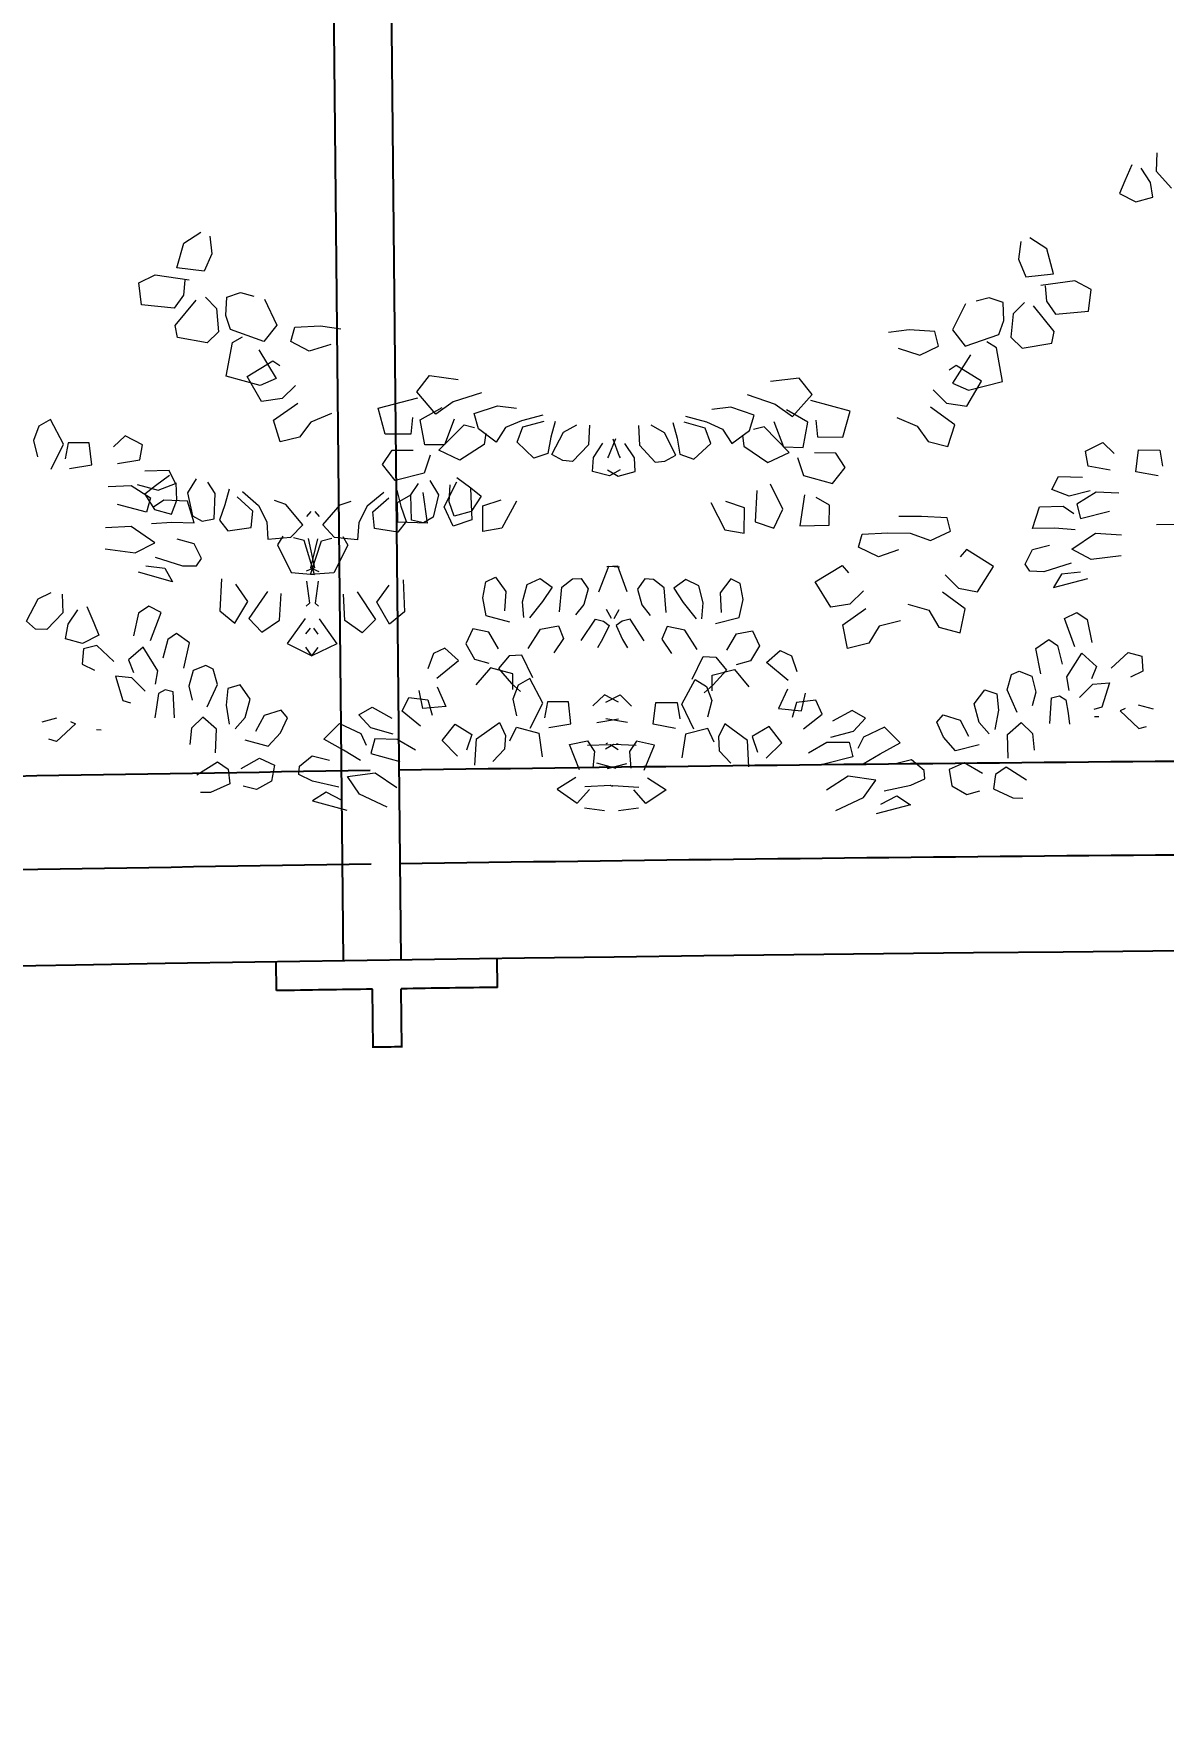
# Model space of a CAD drawing. Header units: metres. Extents: x 10 to 239, y 2 to 253.
# Drawn here: x 57.221 to 58.397, y 172.927 to 174.668 of the extents above; entities that cross this region are included whole.
import ezdxf

# ---------------------------------------------------------------- set-up
doc = ezdxf.new("R2010")
doc.units = ezdxf.units.M
doc.header["$MEASUREMENT"] = 0
doc.layers.get('Defpoints').update_dxf_attribs({"color": 9})
for name, color, linetype in [('-cotas', 252, 'Continuous'), ('1', 7, 'Continuous'), ('1estruct arco', 7, 'Continuous')]:
    doc.layers.add(name, color=color, linetype=linetype)
doc.layers.add('bloques veg', color=7, linetype='Continuous', lineweight=0, true_color=0xbbd5a5)
doc.styles.get("Standard").update_dxf_attribs({"font": 'arial.ttf'})
doc.dimstyles.get("Standard").update_dxf_attribs({"dimtxt": 0.18, "dimasz": 0.18, "dimexe": 0.18, "dimexo": 0.0625, "dimgap": 0.09, "dimtad": 0, "dimtih": 1, "dimtoh": 1, "dimdec": 4, "dimzin": 0, "dimdsep": 46, "dimtxsty": 'Standard', "dimcen": 0.09, "dimadec": 0, "dimazin": 0, "dimtfac": 1, "dimtdec": 4, "dimtofl": 0, "dimtmove": 0, "dimatfit": 3, "dimfxl": 1, "dimtolj": 1, "dimtzin": 0, "dimarcsym": 0})

# ---------------------------------------------------------------- blocks, each defined once
blk = doc.blocks.new('A$C0C3707A3')
at = {"layer": 'bloques veg'}
for p, q in [((1.9159, 0.5677), (1.9101, 0.5546)), ((1.9364, 0.5779), (1.9359, 0.5626)), ((1.9101, 0.5546), (1.9059, 0.5441)), ((1.9314, 0.5533), (1.9236, 0.5651)), ((1.9335, 0.5411), (1.9314, 0.5533)), ((1.9359, 0.5626), (1.9489, 0.5487)), ((1.9059, 0.5441), (1.9194, 0.5373)), ((1.9194, 0.5373), (1.9335, 0.5411)), ((1.128, 0.4773), (1.1335, 0.4979)), ((1.1335, 0.4979), (1.1476, 0.5069)), ((1.1549, 0.5038), (1.1568, 0.4893)), ((1.8248, 0.5038), (1.8229, 0.4893)), ((1.8462, 0.4979), (1.8322, 0.5069)), ((1.8517, 0.4773), (1.8462, 0.4979)), ((1.1568, 0.4893), (1.1506, 0.4747)), ((1.8229, 0.4893), (1.8291, 0.4747)), ((1.0967, 0.4647), (1.1102, 0.4716)), ((1.1102, 0.4716), (1.1382, 0.4675)), ((1.1506, 0.4747), (1.128, 0.4773)), ((1.8291, 0.4747), (1.8517, 0.4773)), ((1.8695, 0.4716), (1.8415, 0.4675)), ((1.883, 0.4647), (1.8695, 0.4716)), ((1.0989, 0.4467), (1.0967, 0.4647)), ((1.1347, 0.4673), (1.1336, 0.4548)), ((1.1693, 0.4534), (1.1808, 0.4573)), ((1.1808, 0.4573), (1.1917, 0.4544)), ((1.7989, 0.4573), (1.7881, 0.4544)), ((1.8104, 0.4534), (1.7989, 0.4573)), ((1.8451, 0.4673), (1.8461, 0.4548)), ((1.8809, 0.4467), (1.883, 0.4647)), ((1.1261, 0.444), (1.0989, 0.4467)), ((1.1336, 0.4548), (1.1261, 0.444)), ((1.1269, 0.4298), (1.1442, 0.4508)), ((1.1519, 0.4534), (1.161, 0.444)), ((1.161, 0.444), (1.1628, 0.4249)), ((1.1688, 0.4384), (1.1693, 0.4534)), ((1.2004, 0.4521), (1.2109, 0.4306)), ((1.7794, 0.4521), (1.7688, 0.4306)), ((1.811, 0.4384), (1.8104, 0.4534)), ((1.8188, 0.444), (1.8169, 0.4249)), ((1.8279, 0.4534), (1.8188, 0.444)), ((1.8528, 0.4298), (1.8355, 0.4508)), ((1.8461, 0.4548), (1.8537, 0.444)), ((1.8537, 0.444), (1.8809, 0.4467)), ((1.1289, 0.42), (1.1269, 0.4298)), ((1.1727, 0.4269), (1.1688, 0.4384)), ((1.2109, 0.4306), (1.2003, 0.4172)), ((1.2224, 0.4171), (1.2256, 0.429)), ((1.2256, 0.429), (1.2469, 0.4303)), ((1.2469, 0.4303), (1.2637, 0.4281)), ((1.7329, 0.4303), (1.716, 0.4281)), ((1.7541, 0.429), (1.7329, 0.4303)), ((1.7573, 0.4171), (1.7541, 0.429)), ((1.7688, 0.4306), (1.7794, 0.4172)), ((1.8071, 0.4269), (1.811, 0.4384)), ((1.8508, 0.42), (1.8528, 0.4298)), ((1.1534, 0.4158), (1.1289, 0.42)), ((1.1628, 0.4249), (1.1534, 0.4158)), ((1.1693, 0.3882), (1.1744, 0.416)), ((1.2003, 0.4172), (1.1727, 0.4269)), ((1.1744, 0.416), (1.1827, 0.4207)), ((1.2378, 0.4094), (1.2224, 0.4171)), ((1.2556, 0.4151), (1.2378, 0.4094)), ((1.7241, 0.4151), (1.7419, 0.4094)), ((1.7419, 0.4094), (1.7573, 0.4171)), ((1.7794, 0.4172), (1.8071, 0.4269)), ((1.8053, 0.416), (1.7971, 0.4207)), ((1.8104, 0.3882), (1.8053, 0.416)), ((1.8169, 0.4249), (1.8263, 0.4158)), ((1.8263, 0.4158), (1.8508, 0.42)), ((1.1867, 0.3882), (1.2077, 0.4012)), ((1.1961, 0.4101), (1.2107, 0.3865)), ((1.2077, 0.4012), (1.2136, 0.3973)), ((1.7721, 0.4012), (1.7661, 0.3973)), ((1.7836, 0.4101), (1.769, 0.3865)), ((1.793, 0.3882), (1.7721, 0.4012)), ((1.1975, 0.3807), (1.1693, 0.3882)), ((1.1987, 0.3676), (1.1867, 0.3882)), ((1.3267, 0.3763), (1.3372, 0.3898)), ((1.3372, 0.3898), (1.3609, 0.3869)), ((1.6425, 0.3898), (1.6188, 0.3869)), ((1.6531, 0.3763), (1.6425, 0.3898)), ((1.7811, 0.3676), (1.793, 0.3882)), ((1.7822, 0.3807), (1.8104, 0.3882)), ((1.2107, 0.3865), (1.1975, 0.3807)), ((1.2267, 0.381), (1.2156, 0.37)), ((1.3427, 0.3581), (1.3267, 0.3763)), ((1.3801, 0.376), (1.357, 0.3682)), ((1.5997, 0.376), (1.6227, 0.3682)), ((1.637, 0.3581), (1.6531, 0.3763)), ((1.753, 0.381), (1.7641, 0.37)), ((1.769, 0.3865), (1.7822, 0.3807)), ((1.2156, 0.37), (1.1987, 0.3676)), ((1.2085, 0.3522), (1.2286, 0.3665)), ((1.2951, 0.3627), (1.3277, 0.3714)), ((1.301, 0.3413), (1.2951, 0.3627)), ((1.3298, 0.3534), (1.3477, 0.3637)), ((1.357, 0.3682), (1.3427, 0.3581)), ((1.3743, 0.3589), (1.3935, 0.3654)), ((1.3935, 0.3654), (1.4093, 0.3635)), ((1.5862, 0.3654), (1.5704, 0.3635)), ((1.6054, 0.3589), (1.5862, 0.3654)), ((1.6227, 0.3682), (1.637, 0.3581)), ((1.6499, 0.3534), (1.632, 0.3637)), ((1.6847, 0.3627), (1.6521, 0.3714)), ((1.6787, 0.3413), (1.6847, 0.3627)), ((1.7712, 0.3522), (1.7511, 0.3665)), ((1.7641, 0.37), (1.7811, 0.3676)), ((1.0149, 0.3459), (1.0106, 0.3342)), ((1.0245, 0.3514), (1.0149, 0.3459)), ((1.0353, 0.3311), (1.0245, 0.3514)), ((1.2142, 0.3343), (1.2085, 0.3522)), ((1.2395, 0.3508), (1.2303, 0.3382)), ((1.2566, 0.3579), (1.2395, 0.3508)), ((1.3233, 0.3551), (1.322, 0.3415)), ((1.3336, 0.3326), (1.3298, 0.3534)), ((1.3452, 0.3283), (1.366, 0.3495)), ((1.3579, 0.354), (1.3499, 0.3329)), ((1.366, 0.3495), (1.3747, 0.3472)), ((1.3779, 0.3463), (1.3743, 0.3589)), ((1.3925, 0.3354), (1.3779, 0.3463)), ((1.4003, 0.3473), (1.3925, 0.3354)), ((1.4135, 0.3531), (1.4003, 0.3473)), ((1.4099, 0.3354), (1.4145, 0.3481)), ((1.431, 0.3577), (1.4135, 0.3531)), ((1.4145, 0.3481), (1.432, 0.3528)), ((1.4413, 0.3526), (1.4378, 0.3396)), ((1.4482, 0.3438), (1.4592, 0.3501)), ((1.4696, 0.3497), (1.4688, 0.3336)), ((1.5101, 0.3497), (1.511, 0.3336)), ((1.5315, 0.3438), (1.5205, 0.3501)), ((1.5384, 0.3526), (1.5419, 0.3396)), ((1.5652, 0.3481), (1.5477, 0.3528)), ((1.5487, 0.3577), (1.5662, 0.3531)), ((1.5698, 0.3354), (1.5652, 0.3481)), ((1.5662, 0.3531), (1.5794, 0.3473)), ((1.5794, 0.3473), (1.5873, 0.3354)), ((1.5873, 0.3354), (1.6018, 0.3463)), ((1.6018, 0.3463), (1.6054, 0.3589)), ((1.6137, 0.3495), (1.605, 0.3472)), ((1.6345, 0.3283), (1.6137, 0.3495)), ((1.6218, 0.354), (1.6298, 0.3329)), ((1.6462, 0.3326), (1.6499, 0.3534)), ((1.6564, 0.3551), (1.6578, 0.3415)), ((1.7232, 0.3579), (1.7402, 0.3508)), ((1.7402, 0.3508), (1.7494, 0.3382)), ((1.7655, 0.3343), (1.7712, 0.3522)), ((1.0106, 0.3342), (1.0139, 0.3205)), ((1.0392, 0.3324), (1.0368, 0.3191)), ((1.0566, 0.3324), (1.0392, 0.3324)), ((1.0588, 0.3143), (1.0566, 0.3324)), ((1.0861, 0.3384), (1.0767, 0.3293)), ((1.1005, 0.3311), (1.0861, 0.3384)), ((1.2303, 0.3382), (1.2142, 0.3343)), ((1.322, 0.3415), (1.301, 0.3413)), ((1.3499, 0.3329), (1.3336, 0.3326)), ((1.3826, 0.3334), (1.3628, 0.3201)), ((1.3839, 0.3424), (1.3826, 0.3334)), ((1.4239, 0.3224), (1.4099, 0.3354)), ((1.4378, 0.3396), (1.4354, 0.3263)), ((1.4386, 0.3254), (1.4482, 0.3438)), ((1.4688, 0.3336), (1.4557, 0.3196)), ((1.473, 0.3232), (1.4808, 0.335)), ((1.491, 0.3387), (1.4855, 0.3244)), ((1.4888, 0.3387), (1.4942, 0.3244)), ((1.5068, 0.3232), (1.4989, 0.335)), ((1.511, 0.3336), (1.524, 0.3196)), ((1.5411, 0.3254), (1.5315, 0.3438)), ((1.5419, 0.3396), (1.5443, 0.3263)), ((1.5559, 0.3224), (1.5698, 0.3354)), ((1.5959, 0.3424), (1.5971, 0.3334)), ((1.5971, 0.3334), (1.617, 0.3201)), ((1.6298, 0.3329), (1.6462, 0.3326)), ((1.6578, 0.3415), (1.6787, 0.3413)), ((1.7494, 0.3382), (1.7655, 0.3343)), ((1.8793, 0.3311), (1.8936, 0.3384)), ((1.8936, 0.3384), (1.903, 0.3293)), ((1.921, 0.3143), (1.9231, 0.3324)), ((1.9231, 0.3324), (1.9406, 0.3324)), ((1.9406, 0.3324), (1.943, 0.3191)), ((1.0252, 0.3105), (1.0353, 0.3311)), ((1.08, 0.3156), (1.0984, 0.3188)), ((1.0984, 0.3188), (1.1005, 0.3311)), ((1.2989, 0.3163), (1.3068, 0.3281)), ((1.3068, 0.3281), (1.3242, 0.3281)), ((1.3383, 0.3243), (1.3332, 0.3094)), ((1.3628, 0.3201), (1.3452, 0.3283)), ((1.4354, 0.3263), (1.4239, 0.3224)), ((1.4478, 0.3206), (1.4386, 0.3254)), ((1.4557, 0.3196), (1.4478, 0.3206)), ((1.4722, 0.3117), (1.473, 0.3232)), ((1.4855, 0.3244), (1.4847, 0.3229)), ((1.4942, 0.3244), (1.495, 0.3229)), ((1.5075, 0.3117), (1.5068, 0.3232)), ((1.524, 0.3196), (1.5319, 0.3206)), ((1.5319, 0.3206), (1.5411, 0.3254)), ((1.5443, 0.3263), (1.5559, 0.3224)), ((1.617, 0.3201), (1.6345, 0.3283)), ((1.6414, 0.3243), (1.6466, 0.3094)), ((1.673, 0.3281), (1.6555, 0.3281)), ((1.6808, 0.3163), (1.673, 0.3281)), ((1.8814, 0.3188), (1.8793, 0.3311)), ((1.8997, 0.3156), (1.8814, 0.3188)), ((1.0404, 0.3111), (1.0588, 0.3143)), ((1.1227, 0.31), (1.1028, 0.3095)), ((1.1231, 0.306), (1.1115, 0.2974)), ((1.128, 0.2993), (1.1227, 0.31)), ((1.3093, 0.303), (1.2989, 0.3163)), ((1.3332, 0.3094), (1.3093, 0.303)), ((1.3602, 0.306), (1.3718, 0.2974)), ((1.4863, 0.308), (1.4722, 0.3117)), ((1.4847, 0.313), (1.4934, 0.308)), ((1.495, 0.313), (1.4863, 0.308)), ((1.4934, 0.308), (1.5075, 0.3117)), ((1.6466, 0.3094), (1.6704, 0.303)), ((1.6704, 0.303), (1.6808, 0.3163)), ((1.8517, 0.2993), (1.857, 0.31)), ((1.857, 0.31), (1.8769, 0.3095)), ((1.9393, 0.3111), (1.921, 0.3143)), ((1.0726, 0.2966), (1.0914, 0.2974)), ((1.0914, 0.2974), (1.1074, 0.2873)), ((1.0964, 0.2984), (1.1137, 0.2938)), ((1.1115, 0.2974), (1.1027, 0.2905)), ((1.1027, 0.2905), (1.1109, 0.2778)), ((1.1137, 0.2938), (1.128, 0.2993)), ((1.1293, 0.2857), (1.1285, 0.2999)), ((1.1451, 0.3032), (1.1379, 0.2916)), ((1.1379, 0.2916), (1.1422, 0.2729)), ((1.161, 0.2912), (1.1547, 0.3006)), ((1.1601, 0.2705), (1.161, 0.2912)), ((1.1725, 0.2951), (1.169, 0.282)), ((1.1833, 0.293), (1.1968, 0.2816)), ((1.3, 0.293), (1.2864, 0.2816)), ((1.3108, 0.2951), (1.3142, 0.282)), ((1.3115, 0.285), (1.3225, 0.2914)), ((1.3223, 0.2912), (1.3286, 0.3006)), ((1.3232, 0.2705), (1.3223, 0.2912)), ((1.3323, 0.2934), (1.336, 0.268)), ((1.3381, 0.3032), (1.3454, 0.2916)), ((1.3454, 0.2916), (1.3411, 0.2729)), ((1.3501, 0.2816), (1.3603, 0.3022)), ((1.354, 0.2857), (1.3548, 0.2999)), ((1.3717, 0.2968), (1.3729, 0.2709)), ((1.3718, 0.2974), (1.3806, 0.2905)), ((1.3806, 0.2905), (1.3724, 0.2778)), ((1.6081, 0.2968), (1.6069, 0.2709)), ((1.6296, 0.2816), (1.6194, 0.3022)), ((1.6474, 0.2934), (1.6437, 0.268)), ((1.6682, 0.285), (1.6572, 0.2914)), ((1.866, 0.2938), (1.8517, 0.2993)), ((1.8834, 0.2984), (1.866, 0.2938)), ((1.8883, 0.2974), (1.8724, 0.2873)), ((1.9071, 0.2966), (1.8883, 0.2974)), ((1.1042, 0.2754), (1.0803, 0.2818)), ((1.1074, 0.2873), (1.1042, 0.2754)), ((1.1185, 0.2855), (1.11, 0.2797)), ((1.1109, 0.2778), (1.125, 0.274)), ((1.1381, 0.2849), (1.1185, 0.2855)), ((1.125, 0.274), (1.1293, 0.2857)), ((1.1438, 0.2671), (1.1381, 0.2849)), ((1.169, 0.282), (1.1645, 0.2693)), ((1.1921, 0.277), (1.179, 0.2887)), ((1.1908, 0.2634), (1.1921, 0.277)), ((1.1968, 0.2816), (1.2037, 0.2681)), ((1.2192, 0.2826), (1.21, 0.2858)), ((1.2334, 0.266), (1.2192, 0.2826)), ((1.24, 0.2769), (1.2365, 0.2729)), ((1.2433, 0.2769), (1.2468, 0.2729)), ((1.2499, 0.266), (1.2641, 0.2826)), ((1.2641, 0.2826), (1.2733, 0.2858)), ((1.2864, 0.2816), (1.2796, 0.2681)), ((1.2912, 0.277), (1.3043, 0.2887)), ((1.2925, 0.2634), (1.2912, 0.277)), ((1.3118, 0.2686), (1.3115, 0.285)), ((1.3142, 0.282), (1.3188, 0.2693)), ((1.3575, 0.2657), (1.3501, 0.2816)), ((1.3583, 0.274), (1.354, 0.2857)), ((1.3724, 0.2778), (1.3583, 0.274)), ((1.3818, 0.2825), (1.3971, 0.2876)), ((1.382, 0.2615), (1.3818, 0.2825)), ((1.4096, 0.2866), (1.3978, 0.2642)), ((1.5701, 0.2866), (1.5819, 0.2642)), ((1.598, 0.2825), (1.5826, 0.2876)), ((1.5978, 0.2615), (1.598, 0.2825)), ((1.6222, 0.2657), (1.6296, 0.2816)), ((1.668, 0.2686), (1.6682, 0.285)), ((1.7441, 0.2764), (1.7255, 0.2761)), ((1.7654, 0.2752), (1.7441, 0.2764)), ((1.8359, 0.2671), (1.8416, 0.2849)), ((1.8416, 0.2849), (1.8612, 0.2855)), ((1.8612, 0.2855), (1.8698, 0.2797)), ((1.8724, 0.2873), (1.8756, 0.2754)), ((1.8756, 0.2754), (1.8994, 0.2818)), ((1.0917, 0.2636), (1.0704, 0.2623)), ((1.1114, 0.2502), (1.0917, 0.2636)), ((1.1086, 0.2661), (1.1253, 0.2674)), ((1.1253, 0.2674), (1.1438, 0.2671)), ((1.1422, 0.2729), (1.1503, 0.2684)), ((1.1503, 0.2684), (1.1601, 0.2705)), ((1.1645, 0.2693), (1.1714, 0.2605)), ((1.1714, 0.2605), (1.1908, 0.2634)), ((1.2037, 0.2681), (1.2046, 0.2539)), ((1.2237, 0.2558), (1.2334, 0.266)), ((1.2596, 0.2558), (1.2499, 0.266)), ((1.2796, 0.2681), (1.2787, 0.2539)), ((1.3119, 0.2605), (1.2925, 0.2634)), ((1.336, 0.268), (1.3118, 0.2686)), ((1.3188, 0.2693), (1.3119, 0.2605)), ((1.333, 0.2684), (1.3232, 0.2705)), ((1.3411, 0.2729), (1.333, 0.2684)), ((1.3729, 0.2709), (1.3575, 0.2657)), ((1.3978, 0.2642), (1.382, 0.2615)), ((1.5819, 0.2642), (1.5978, 0.2615)), ((1.6069, 0.2709), (1.6222, 0.2657)), ((1.6437, 0.268), (1.668, 0.2686)), ((1.6952, 0.2614), (1.7165, 0.2627)), ((1.7165, 0.2627), (1.735, 0.2624)), ((1.7518, 0.2564), (1.7683, 0.2643)), ((1.7683, 0.2643), (1.7654, 0.2752)), ((1.8544, 0.2674), (1.8359, 0.2671)), ((1.8711, 0.2661), (1.8544, 0.2674)), ((1.8684, 0.2502), (1.888, 0.2636)), ((1.888, 0.2636), (1.9093, 0.2623)), ((1.9568, 0.271), (1.9383, 0.2707)), ((1.0951, 0.2418), (1.1114, 0.2502)), ((1.1438, 0.2497), (1.1297, 0.2534)), ((1.1499, 0.2376), (1.1438, 0.2497)), ((1.2046, 0.2539), (1.2237, 0.2558)), ((1.2169, 0.2564), (1.2127, 0.2494)), ((1.2127, 0.2494), (1.224, 0.2266)), ((1.2345, 0.2529), (1.2258, 0.2552)), ((1.2433, 0.2249), (1.2345, 0.2529)), ((1.2378, 0.2546), (1.2432, 0.2304)), ((1.24, 0.2249), (1.2488, 0.2529)), ((1.2455, 0.2546), (1.2401, 0.2304)), ((1.2488, 0.2529), (1.2575, 0.2552)), ((1.2706, 0.2494), (1.2593, 0.2266)), ((1.2787, 0.2539), (1.2596, 0.2558)), ((1.2664, 0.2564), (1.2706, 0.2494)), ((1.6923, 0.2506), (1.6952, 0.2614)), ((1.7088, 0.2427), (1.6923, 0.2506)), ((1.7255, 0.2486), (1.7088, 0.2427)), ((1.735, 0.2624), (1.7518, 0.2564)), ((1.7816, 0.2493), (1.7763, 0.2432)), ((1.8039, 0.2355), (1.7816, 0.2493)), ((1.8299, 0.2376), (1.8359, 0.2497)), ((1.8359, 0.2497), (1.85, 0.2534)), ((1.8846, 0.2418), (1.8684, 0.2502)), ((1.0704, 0.2449), (1.0951, 0.2418)), ((1.1117, 0.2385), (1.1342, 0.2313)), ((1.1459, 0.2316), (1.1499, 0.2376)), ((1.6567, 0.2217), (1.679, 0.2355)), ((1.679, 0.2355), (1.6843, 0.2294)), ((1.7909, 0.2145), (1.8039, 0.2355)), ((1.8338, 0.2316), (1.8299, 0.2376)), ((1.868, 0.2385), (1.8455, 0.2313)), ((1.9093, 0.2449), (1.8846, 0.2418)), ((1.1261, 0.2183), (1.0979, 0.2259)), ((1.104, 0.2312), (1.1197, 0.2293)), ((1.1197, 0.2293), (1.1261, 0.2183)), ((1.1342, 0.2313), (1.1459, 0.2316)), ((1.1667, 0.221), (1.1654, 0.1946)), ((1.224, 0.2266), (1.2433, 0.2249)), ((1.2432, 0.2304), (1.2365, 0.2276)), ((1.2593, 0.2266), (1.24, 0.2249)), ((1.2401, 0.2304), (1.2468, 0.2276)), ((1.3166, 0.221), (1.3179, 0.1946)), ((1.3848, 0.22), (1.3928, 0.2237)), ((1.3928, 0.2237), (1.4013, 0.2121)), ((1.4191, 0.2178), (1.4298, 0.223)), ((1.4298, 0.223), (1.4395, 0.2158)), ((1.4477, 0.2159), (1.4565, 0.2229)), ((1.4565, 0.2229), (1.4636, 0.2233)), ((1.4636, 0.2233), (1.4695, 0.2147)), ((1.4782, 0.2124), (1.4862, 0.2335)), ((1.4936, 0.2335), (1.4847, 0.233)), ((1.4862, 0.2335), (1.495, 0.233)), ((1.5016, 0.2124), (1.4936, 0.2335)), ((1.5161, 0.2233), (1.5102, 0.2147)), ((1.5232, 0.2229), (1.5161, 0.2233)), ((1.532, 0.2159), (1.5232, 0.2229)), ((1.5499, 0.223), (1.5402, 0.2158)), ((1.5606, 0.2178), (1.5499, 0.223)), ((1.587, 0.2237), (1.5784, 0.2121)), ((1.5949, 0.22), (1.587, 0.2237)), ((1.6697, 0.2008), (1.6567, 0.2217)), ((1.764, 0.2283), (1.7751, 0.2173)), ((1.8455, 0.2313), (1.8338, 0.2316)), ((1.86, 0.2293), (1.8536, 0.2183)), ((1.8536, 0.2183), (1.8819, 0.2259)), ((1.8758, 0.2312), (1.86, 0.2293)), ((1.0154, 0.2033), (1.0261, 0.2086)), ((1.0351, 0.2073), (1.0357, 0.1921)), ((1.1884, 0.2024), (1.1783, 0.2167)), ((1.2046, 0.2108), (1.1893, 0.1882)), ((1.2146, 0.1872), (1.2158, 0.209)), ((1.2368, 0.2194), (1.2393, 0.2014)), ((1.2465, 0.2194), (1.244, 0.2014)), ((1.2687, 0.1872), (1.2675, 0.209)), ((1.2786, 0.2108), (1.294, 0.1882)), ((1.2949, 0.2024), (1.305, 0.2167)), ((1.3824, 0.2067), (1.3848, 0.22)), ((1.4013, 0.2121), (1.4005, 0.196)), ((1.4153, 0.2037), (1.4191, 0.2178)), ((1.4395, 0.2158), (1.4317, 0.2039)), ((1.4457, 0.1955), (1.4477, 0.2159)), ((1.4695, 0.2147), (1.466, 0.2017)), ((1.5102, 0.2147), (1.5137, 0.2017)), ((1.534, 0.1955), (1.532, 0.2159)), ((1.5402, 0.2158), (1.548, 0.2039)), ((1.5644, 0.2037), (1.5606, 0.2178)), ((1.5784, 0.2121), (1.5792, 0.196)), ((1.5973, 0.2067), (1.5949, 0.22)), ((1.6966, 0.2145), (1.6855, 0.2035)), ((1.7808, 0.2002), (1.762, 0.2138)), ((1.7751, 0.2173), (1.7909, 0.2145)), ((1.0058, 0.1849), (1.0154, 0.2033)), ((1.0401, 0.1827), (1.048, 0.1946)), ((1.0556, 0.1972), (1.0614, 0.184)), ((1.1067, 0.1979), (1.0981, 0.1921)), ((1.1169, 0.1929), (1.1067, 0.1979)), ((1.1654, 0.1946), (1.1778, 0.1843)), ((1.1778, 0.1843), (1.1884, 0.2024)), ((1.2393, 0.2014), (1.2365, 0.1989)), ((1.244, 0.2014), (1.2468, 0.1989)), ((1.3055, 0.1843), (1.2949, 0.2024)), ((1.3179, 0.1946), (1.3055, 0.1843)), ((1.3854, 0.1919), (1.3824, 0.2067)), ((1.4165, 0.1906), (1.4153, 0.2037)), ((1.4317, 0.2039), (1.4211, 0.1905)), ((1.466, 0.2017), (1.459, 0.1931)), ((1.4888, 0.1904), (1.4847, 0.1978)), ((1.4909, 0.1904), (1.495, 0.1978)), ((1.5137, 0.2017), (1.5207, 0.1931)), ((1.548, 0.2039), (1.5586, 0.1905)), ((1.5633, 0.1906), (1.5644, 0.2037)), ((1.5943, 0.1919), (1.5973, 0.2067)), ((1.6855, 0.2035), (1.6697, 0.2008)), ((1.6798, 0.1864), (1.6986, 0.2)), ((1.7333, 0.2038), (1.7508, 0.1991)), ((1.7508, 0.1991), (1.7592, 0.1851)), ((1.7768, 0.1805), (1.7808, 0.2002)), ((1.8628, 0.1929), (1.8731, 0.1979)), ((1.8731, 0.1979), (1.8816, 0.1921)), ((1.0133, 0.1783), (1.0058, 0.1849)), ((1.0357, 0.1921), (1.0226, 0.1781)), ((1.038, 0.1705), (1.0401, 0.1827)), ((1.0614, 0.184), (1.0656, 0.1736)), ((1.0981, 0.1921), (1.0943, 0.1733)), ((1.1084, 0.1696), (1.1169, 0.1929)), ((1.1893, 0.1882), (1.2003, 0.1771)), ((1.2003, 0.1771), (1.2146, 0.1872)), ((1.2359, 0.1885), (1.2211, 0.168)), ((1.2365, 0.1759), (1.2402, 0.1807)), ((1.2468, 0.1759), (1.2431, 0.1807)), ((1.2474, 0.1885), (1.2622, 0.168)), ((1.283, 0.1771), (1.2687, 0.1872)), ((1.294, 0.1882), (1.283, 0.1771)), ((1.3743, 0.1809), (1.3687, 0.1685)), ((1.3877, 0.1785), (1.3743, 0.1809)), ((1.405, 0.1867), (1.3854, 0.1919)), ((1.4201, 0.1651), (1.4302, 0.1811)), ((1.4302, 0.1811), (1.445, 0.1841)), ((1.445, 0.1841), (1.4492, 0.1736)), ((1.4639, 0.172), (1.4756, 0.1898)), ((1.4756, 0.1898), (1.4821, 0.1881)), ((1.487, 0.1845), (1.4816, 0.1731)), ((1.4821, 0.1881), (1.487, 0.1845)), ((1.4976, 0.1881), (1.4928, 0.1845)), ((1.4928, 0.1845), (1.4981, 0.1731)), ((1.5041, 0.1898), (1.4976, 0.1881)), ((1.5159, 0.172), (1.5041, 0.1898)), ((1.5347, 0.1841), (1.5306, 0.1736)), ((1.5495, 0.1811), (1.5347, 0.1841)), ((1.5596, 0.1651), (1.5495, 0.1811)), ((1.5748, 0.1867), (1.5943, 0.1919)), ((1.5921, 0.1785), (1.6054, 0.1809)), ((1.6054, 0.1809), (1.6111, 0.1685)), ((1.6838, 0.1668), (1.6798, 0.1864)), ((1.7098, 0.1854), (1.7013, 0.1714)), ((1.7273, 0.19), (1.7098, 0.1854)), ((1.7592, 0.1851), (1.7768, 0.1805)), ((1.8714, 0.1696), (1.8628, 0.1929)), ((1.8816, 0.1921), (1.8855, 0.1733)), ((1.0226, 0.1781), (1.0133, 0.1783)), ((1.0521, 0.1667), (1.038, 0.1705)), ((1.0656, 0.1736), (1.0521, 0.1667)), ((1.1226, 0.1704), (1.1185, 0.1552)), ((1.1297, 0.1755), (1.1226, 0.1704)), ((1.1405, 0.1679), (1.1297, 0.1755)), ((1.1361, 0.147), (1.1405, 0.1679)), ((1.2211, 0.168), (1.2416, 0.1579)), ((1.2622, 0.168), (1.2416, 0.1579)), ((1.3687, 0.1685), (1.3758, 0.1561)), ((1.3956, 0.1647), (1.3877, 0.1785)), ((1.4492, 0.1736), (1.4413, 0.1618)), ((1.4816, 0.1731), (1.4774, 0.1661)), ((1.4981, 0.1731), (1.5023, 0.1661)), ((1.5306, 0.1736), (1.5384, 0.1618)), ((1.5841, 0.1647), (1.5921, 0.1785)), ((1.6111, 0.1685), (1.6039, 0.1561)), ((1.7013, 0.1714), (1.6838, 0.1668)), ((1.8392, 0.1679), (1.85, 0.1755)), ((1.8437, 0.147), (1.8392, 0.1679)), ((1.85, 0.1755), (1.8572, 0.1704)), ((1.8572, 0.1704), (1.8612, 0.1552)), ((1.0529, 0.1623), (1.0519, 0.1498)), ((1.0641, 0.1651), (1.0529, 0.1623)), ((1.0781, 0.1521), (1.0641, 0.1651)), ((1.1023, 0.1642), (1.0901, 0.1535)), ((1.0901, 0.1535), (1.0943, 0.1431)), ((1.1145, 0.1447), (1.1023, 0.1642)), ((1.2416, 0.1579), (1.2365, 0.1649)), ((1.2416, 0.1579), (1.2468, 0.1649)), ((1.3421, 0.1605), (1.3375, 0.1477)), ((1.3514, 0.1649), (1.3421, 0.1605)), ((1.3448, 0.14), (1.3627, 0.1549)), ((1.3627, 0.1549), (1.3514, 0.1649)), ((1.3758, 0.1561), (1.3878, 0.1529)), ((1.4045, 0.1589), (1.3959, 0.1484)), ((1.4151, 0.1595), (1.4045, 0.1589)), ((1.4241, 0.1408), (1.4151, 0.1595)), ((1.5556, 0.1408), (1.5646, 0.1595)), ((1.5646, 0.1595), (1.5752, 0.1589)), ((1.5752, 0.1589), (1.5839, 0.1484)), ((1.6039, 0.1561), (1.592, 0.1529)), ((1.617, 0.1549), (1.6283, 0.1649)), ((1.635, 0.14), (1.617, 0.1549)), ((1.6283, 0.1649), (1.6376, 0.1605)), ((1.6376, 0.1605), (1.6422, 0.1477)), ((1.8652, 0.1447), (1.8774, 0.1642)), ((1.8774, 0.1642), (1.8896, 0.1535)), ((1.8896, 0.1535), (1.8854, 0.1431)), ((1.9016, 0.1521), (1.9156, 0.1651)), ((1.9156, 0.1651), (1.9268, 0.1623)), ((1.9268, 0.1623), (1.9278, 0.1498)), ((1.0519, 0.1498), (1.0622, 0.1447)), ((1.0931, 0.1387), (1.0795, 0.1401)), ((1.0795, 0.1401), (1.0857, 0.1198)), ((1.1041, 0.1277), (1.0931, 0.1387)), ((1.1127, 0.1335), (1.1145, 0.1447)), ((1.1437, 0.145), (1.1402, 0.132)), ((1.1541, 0.1492), (1.1437, 0.145)), ((1.1603, 0.1463), (1.1541, 0.1492)), ((1.1639, 0.1337), (1.1603, 0.1463)), ((1.3891, 0.149), (1.3771, 0.1348)), ((1.4075, 0.1441), (1.3891, 0.149)), ((1.3959, 0.1484), (1.4066, 0.1362)), ((1.4076, 0.1313), (1.4075, 0.1441)), ((1.4216, 0.1403), (1.412, 0.1347)), ((1.4325, 0.12), (1.4216, 0.1403)), ((1.5473, 0.12), (1.5581, 0.1403)), ((1.5581, 0.1403), (1.5677, 0.1347)), ((1.5722, 0.1441), (1.5907, 0.149)), ((1.5722, 0.1313), (1.5722, 0.1441)), ((1.5839, 0.1484), (1.5732, 0.1362)), ((1.5907, 0.149), (1.6026, 0.1348)), ((1.8158, 0.1337), (1.8194, 0.1463)), ((1.8194, 0.1463), (1.8256, 0.1492)), ((1.8256, 0.1492), (1.8361, 0.145)), ((1.8361, 0.145), (1.8395, 0.132)), ((1.8671, 0.1335), (1.8652, 0.1447)), ((1.8756, 0.1277), (1.8866, 0.1387)), ((1.8866, 0.1387), (1.9002, 0.1401)), ((1.9002, 0.1401), (1.894, 0.1198)), ((1.9278, 0.1498), (1.9176, 0.1447)), ((1.1153, 0.1258), (1.1135, 0.1147)), ((1.1208, 0.129), (1.1153, 0.1258)), ((1.1273, 0.1273), (1.1208, 0.129)), ((1.1286, 0.106), (1.1273, 0.1273)), ((1.1402, 0.132), (1.143, 0.1207)), ((1.1554, 0.1151), (1.1639, 0.1337)), ((1.1723, 0.1303), (1.171, 0.1167)), ((1.1825, 0.1334), (1.1723, 0.1303)), ((1.191, 0.1218), (1.1825, 0.1334)), ((1.3334, 0.1151), (1.3304, 0.1299)), ((1.3452, 0.1329), (1.3525, 0.1169)), ((1.4066, 0.1362), (1.4141, 0.1295)), ((1.412, 0.1347), (1.4077, 0.1231)), ((1.4833, 0.1273), (1.4739, 0.1182)), ((1.495, 0.1213), (1.4833, 0.1273)), ((1.4847, 0.1213), (1.4964, 0.1273)), ((1.4964, 0.1273), (1.5059, 0.1182)), ((1.5732, 0.1362), (1.5656, 0.1295)), ((1.5677, 0.1347), (1.572, 0.1231)), ((1.6345, 0.1329), (1.6272, 0.1169)), ((1.6463, 0.1151), (1.6493, 0.1299)), ((1.7887, 0.1218), (1.7973, 0.1334)), ((1.7973, 0.1334), (1.8074, 0.1303)), ((1.8074, 0.1303), (1.8087, 0.1167)), ((1.8243, 0.1151), (1.8158, 0.1337)), ((1.8395, 0.132), (1.8367, 0.1207)), ((1.8512, 0.106), (1.8524, 0.1273)), ((1.8524, 0.1273), (1.859, 0.129)), ((1.859, 0.129), (1.8645, 0.1258)), ((1.8645, 0.1258), (1.8663, 0.1147)), ((1.0857, 0.1198), (1.0922, 0.118)), ((1.1135, 0.1147), (1.1122, 0.1057)), ((1.171, 0.1167), (1.1737, 0.1009)), ((1.1869, 0.1066), (1.191, 0.1218)), ((1.2165, 0.1127), (1.2025, 0.1083)), ((1.2218, 0.1066), (1.2165, 0.1127)), ((1.2807, 0.1094), (1.2917, 0.1158)), ((1.2917, 0.1158), (1.3079, 0.1068)), ((1.3165, 0.1126), (1.3219, 0.124)), ((1.3318, 0.1004), (1.3165, 0.1126)), ((1.3219, 0.124), (1.3376, 0.1221)), ((1.3525, 0.1169), (1.3334, 0.1151)), ((1.3376, 0.1221), (1.3412, 0.1095)), ((1.4077, 0.1231), (1.411, 0.1094)), ((1.4223, 0.0994), (1.4325, 0.12)), ((1.4363, 0.1213), (1.4339, 0.1079)), ((1.4537, 0.1212), (1.4363, 0.1213)), ((1.4559, 0.1032), (1.4537, 0.1212)), ((1.5238, 0.1032), (1.526, 0.1212)), ((1.526, 0.1212), (1.5434, 0.1213)), ((1.5434, 0.1213), (1.5458, 0.1079)), ((1.5574, 0.0994), (1.5473, 0.12)), ((1.572, 0.1231), (1.5687, 0.1094)), ((1.6272, 0.1169), (1.6463, 0.1151)), ((1.6421, 0.1221), (1.6385, 0.1095)), ((1.6579, 0.124), (1.6421, 0.1221)), ((1.6479, 0.1004), (1.6632, 0.1126)), ((1.6632, 0.1126), (1.6579, 0.124)), ((1.688, 0.1158), (1.6718, 0.1068)), ((1.699, 0.1094), (1.688, 0.1158)), ((1.7579, 0.1066), (1.7633, 0.1127)), ((1.7633, 0.1127), (1.7773, 0.1083)), ((1.7928, 0.1066), (1.7887, 0.1218)), ((1.8087, 0.1167), (1.806, 0.1009)), ((1.8663, 0.1147), (1.8675, 0.1057)), ((1.894, 0.1198), (1.8875, 0.118)), ((1.888, 0.112), (1.8918, 0.1122)), ((1.9133, 0.1188), (1.9092, 0.1169)), ((1.9092, 0.1169), (1.9247, 0.1024)), ((1.9367, 0.1184), (1.9245, 0.1217)), ((1.0193, 0.1018), (1.0315, 0.1052)), ((1.0468, 0.1003), (1.0313, 0.0858)), ((1.0427, 0.1022), (1.0468, 0.1003)), ((1.1426, 0.0976), (1.1413, 0.084)), ((1.152, 0.1067), (1.1426, 0.0976)), ((1.1633, 0.0967), (1.152, 0.1067)), ((1.1627, 0.0771), (1.1633, 0.0967)), ((1.1786, 0.0972), (1.1869, 0.1066)), ((1.2025, 0.1083), (1.1954, 0.0951)), ((1.2161, 0.0942), (1.2218, 0.1066)), ((1.252, 0.0892), (1.2648, 0.1021)), ((1.2648, 0.1021), (1.2824, 0.0939)), ((1.2906, 0.0986), (1.2807, 0.1094)), ((1.3091, 0.0937), (1.2906, 0.0986)), ((1.3496, 0.0886), (1.3602, 0.1021)), ((1.3602, 0.1021), (1.3742, 0.0937)), ((1.378, 0.0903), (1.3968, 0.1039)), ((1.3968, 0.1039), (1.402, 0.0932)), ((1.4055, 0.0888), (1.4109, 0.1001)), ((1.4109, 0.1001), (1.4293, 0.0952)), ((1.4376, 0.1), (1.4559, 0.1032)), ((1.4772, 0.1045), (1.495, 0.1076)), ((1.5026, 0.1045), (1.4847, 0.1076)), ((1.5422, 0.1), (1.5238, 0.1032)), ((1.5689, 0.1001), (1.5504, 0.0952)), ((1.5742, 0.0888), (1.5689, 0.1001)), ((1.583, 0.1039), (1.5777, 0.0932)), ((1.6017, 0.0903), (1.583, 0.1039)), ((1.6195, 0.1021), (1.6055, 0.0937)), ((1.6301, 0.0886), (1.6195, 0.1021)), ((1.6706, 0.0937), (1.6891, 0.0986)), ((1.6891, 0.0986), (1.699, 0.1094)), ((1.7149, 0.1021), (1.6974, 0.0939)), ((1.7277, 0.0892), (1.7149, 0.1021)), ((1.7636, 0.0942), (1.7579, 0.1066)), ((1.7773, 0.1083), (1.7843, 0.0951)), ((1.8012, 0.0972), (1.7928, 0.1066)), ((1.8164, 0.0967), (1.8277, 0.1067)), ((1.817, 0.0771), (1.8164, 0.0967)), ((1.8277, 0.1067), (1.8371, 0.0976)), ((1.8371, 0.0976), (1.8384, 0.084)), ((1.9247, 0.1024), (1.9312, 0.1042)), ((1.0313, 0.0858), (1.0248, 0.0876)), ((1.068, 0.0954), (1.0642, 0.0956)), ((1.1866, 0.0881), (1.2061, 0.0829)), ((1.2061, 0.0829), (1.2161, 0.0942)), ((1.2682, 0.0802), (1.252, 0.0892)), ((1.2824, 0.0939), (1.2869, 0.0845)), ((1.294, 0.0896), (1.2908, 0.0776)), ((1.3126, 0.0893), (1.294, 0.0896)), ((1.3277, 0.0806), (1.3126, 0.0893)), ((1.3625, 0.0759), (1.3496, 0.0886)), ((1.3742, 0.0937), (1.3697, 0.0809)), ((1.3768, 0.0686), (1.378, 0.0903)), ((1.402, 0.0932), (1.4013, 0.0818)), ((1.4293, 0.0952), (1.4323, 0.0758)), ((1.4548, 0.0861), (1.4696, 0.0891)), ((1.4632, 0.0652), (1.4548, 0.0861)), ((1.4696, 0.0891), (1.4754, 0.0805)), ((1.4698, 0.0855), (1.4886, 0.0863)), ((1.4862, 0.0873), (1.4847, 0.0869)), ((1.4911, 0.0863), (1.4847, 0.0823)), ((1.4886, 0.0863), (1.495, 0.0823)), ((1.51, 0.0855), (1.4911, 0.0863)), ((1.4935, 0.0873), (1.495, 0.0869)), ((1.5102, 0.0891), (1.5043, 0.0805)), ((1.5249, 0.0861), (1.5102, 0.0891)), ((1.5166, 0.0652), (1.5249, 0.0861)), ((1.5504, 0.0952), (1.5475, 0.0758)), ((1.5777, 0.0932), (1.5784, 0.0818)), ((1.6029, 0.0686), (1.6017, 0.0903)), ((1.6055, 0.0937), (1.6101, 0.0809)), ((1.6172, 0.0759), (1.6301, 0.0886)), ((1.6521, 0.0806), (1.6672, 0.0893)), ((1.6672, 0.0893), (1.6857, 0.0896)), ((1.6857, 0.0896), (1.6889, 0.0776)), ((1.6974, 0.0939), (1.6929, 0.0845)), ((1.7115, 0.0802), (1.7277, 0.0892)), ((1.7736, 0.0829), (1.7636, 0.0942)), ((1.7931, 0.0881), (1.7736, 0.0829)), ((1.1474, 0.0591), (1.1642, 0.0697)), ((1.1642, 0.0697), (1.1731, 0.0638)), ((1.1838, 0.0644), (1.1989, 0.0732)), ((1.1989, 0.0732), (1.2113, 0.0675)), ((1.232, 0.0666), (1.2425, 0.0754)), ((1.2425, 0.0754), (1.2567, 0.0717)), ((1.2823, 0.0718), (1.2682, 0.0802)), ((1.2908, 0.0776), (1.3147, 0.0712)), ((1.4013, 0.0818), (1.3916, 0.0716)), ((1.4754, 0.0805), (1.4741, 0.0669)), ((1.4935, 0.0664), (1.4774, 0.0707)), ((1.4863, 0.0664), (1.5023, 0.0707)), ((1.5043, 0.0805), (1.5056, 0.0669)), ((1.5784, 0.0818), (1.5882, 0.0716)), ((1.6889, 0.0776), (1.665, 0.0712)), ((1.6975, 0.0718), (1.7115, 0.0802)), ((1.7372, 0.0754), (1.7231, 0.0717)), ((1.7477, 0.0666), (1.7372, 0.0754)), ((1.7808, 0.0732), (1.7684, 0.0675)), ((1.796, 0.0644), (1.7808, 0.0732)), ((1.8155, 0.0697), (1.8066, 0.0638)), ((1.8323, 0.0591), (1.8155, 0.0697)), ((1.1731, 0.0638), (1.1745, 0.0518)), ((1.2113, 0.0675), (1.2089, 0.0542)), ((1.2314, 0.0598), (1.232, 0.0666)), ((1.2427, 0.0545), (1.2314, 0.0598)), ((1.2717, 0.0583), (1.2946, 0.0615)), ((1.2818, 0.044), (1.2717, 0.0583)), ((1.2946, 0.0615), (1.3124, 0.0497)), ((1.4603, 0.059), (1.4449, 0.0491)), ((1.5194, 0.059), (1.5348, 0.0491)), ((1.6851, 0.0615), (1.6673, 0.0497)), ((1.708, 0.0583), (1.6851, 0.0615)), ((1.6979, 0.044), (1.708, 0.0583)), ((1.737, 0.0545), (1.7484, 0.0598)), ((1.7484, 0.0598), (1.7477, 0.0666)), ((1.7684, 0.0675), (1.7708, 0.0542)), ((1.8066, 0.0638), (1.8052, 0.0518)), ((1.1586, 0.0444), (1.1504, 0.0443)), ((1.1745, 0.0518), (1.1586, 0.0444)), ((1.1965, 0.0471), (1.1857, 0.05)), ((1.2089, 0.0542), (1.1965, 0.0471)), ((1.2647, 0.0497), (1.2427, 0.0545)), ((1.2543, 0.0455), (1.243, 0.0381)), ((1.2675, 0.0385), (1.2543, 0.0455)), ((1.3045, 0.0332), (1.2818, 0.044)), ((1.4449, 0.0491), (1.4616, 0.0377)), ((1.4616, 0.0377), (1.4716, 0.049)), ((1.4888, 0.0525), (1.4676, 0.0512)), ((1.4896, 0.052), (1.4888, 0.0525)), ((1.4901, 0.052), (1.4909, 0.0525)), ((1.4909, 0.0525), (1.5122, 0.0512)), ((1.5181, 0.0377), (1.5081, 0.049)), ((1.5348, 0.0491), (1.5181, 0.0377)), ((1.6752, 0.0332), (1.6979, 0.044)), ((1.7122, 0.0385), (1.7254, 0.0455)), ((1.715, 0.0497), (1.737, 0.0545)), ((1.7254, 0.0455), (1.7367, 0.0381)), ((1.7708, 0.0542), (1.7832, 0.0471)), ((1.7832, 0.0471), (1.794, 0.05)), ((1.8052, 0.0518), (1.8211, 0.0444)), ((1.8211, 0.0444), (1.8293, 0.0443)), ((1.243, 0.0381), (1.2712, 0.0305)), ((1.4675, 0.0338), (1.4842, 0.0317)), ((1.5122, 0.0338), (1.4956, 0.0317)), ((1.7367, 0.0381), (1.7085, 0.0305))]:
    blk.add_line(p, q, dxfattribs=at)
blk = doc.blocks.new('*D90')
at = {"layer": '-cotas', "color": 0, "lineweight": -2, "transparency": 16777216}
for p, q in [((35.5997, 175.5332), (35.5997, 162.1857)), ((89.3642, 175.5332), (89.3642, 162.1857)), ((35.7797, 162.3657), (58.2102, 162.3657)), ((89.1842, 162.3657), (59.8709, 162.3657))]:
    blk.add_line(p, q, dxfattribs=at)
at = {"layer": '-cotas', "color": 0, "transparency": 16777216}
for points in [[(35.7797, 162.3957), (35.7797, 162.3357), (35.5997, 162.3657)], [(89.1842, 162.3957), (89.1842, 162.3357), (89.3642, 162.3657)]]:
    blk.add_solid(points, dxfattribs=at)
at = {"layer": 'Defpoints', "color": 0, "transparency": 16777216}
for p in [(35.5997, 175.5957), (89.3642, 175.5957), (89.3642, 162.3657)]:
    blk.add_point(p, dxfattribs=at)
at = {"layer": '-cotas', "color": 0, "transparency": 16777216, "insert": (59.0405, 162.3657), "char_height": 0.3, "attachment_point": 5}
blk.add_mtext('\\A1;53.7645', dxfattribs=at)

msp = doc.modelspace()

# ---------------------------------------------------------------- linework, layer by layer
at = {"layer": '1'}
for p, q in [((57.54393, 173.7037), (57.5205, 176.08673)), ((57.60393, 173.70429), (57.5805, 176.08732)), ((57.47423, 173.67232), (57.47394, 173.70235)), ((57.70421, 173.67567), (57.70392, 173.7057)), ((57.57482, 173.6128), (57.57422, 173.67383)), ((57.60482, 173.61324), (57.60422, 173.67426))]:
    msp.add_line(p, q, dxfattribs=at)
for centre, radius, start, end in [((59.4886, 43.1172), 130.79805, 90.1776235, 90.8264564), ((59.4886, 43.1172), 130.79805, 90.839598, 91.4886305), ((59.4886, 43.1172), 130.70066, 90.8398039, 91.4888255), ((59.4886, 43.1172), 130.70066, 90.1777558, 90.8266525), ((59.48761, 43.10089), 130.61698, 83.881438, 94.3790722), ((59.4886, 43.1172), 130.57066, 90.8400793, 90.883961), ((59.4886, 43.1172), 130.57066, 90.7830334, 90.8269149), ((59.47696, 42.96573), 130.66149, 90.8209756, 90.834131)]:
    msp.add_arc(centre, radius, start, end, dxfattribs=at)
at = {"layer": '1estruct arco'}
for radius, start, end in [(21.59873, 28.135936, 149.788644), (21.51609, 28.183951, 149.787683), (20.72709, 28.662092, 149.778129)]:
    msp.add_arc((59.06396, 158.01334), radius, start, end, dxfattribs=at)

# ---------------------------------------------------------------- block references
at = {"color": 2, "xscale": 1.260409816243446, "yscale": 1.260409816243446, "zscale": 1.260409816243446, "rotation": 359.6145960760396}
msp.add_blockref('A$C0C3707A3', (55.94491, 173.83227), dxfattribs=at)

# ---------------------------------------------------------------- dimensions: what is measured, and where the dimension line sits
at = {"layer": '-cotas'}
dim = msp.add_linear_dim(base=(89.36416, 162.36569), p1=(35.59966, 175.59571), p2=(89.36416, 175.59571), angle=0, dimstyle='Standard', override={"dimtxt": 0.3}, dxfattribs=at)
dim.commit()
dim.dimension.update_dxf_attribs({"geometry": '*D90', "text_midpoint": (59.04055, 162.36569), "dimtype": 161})

doc.saveas('drawing.dxf')
